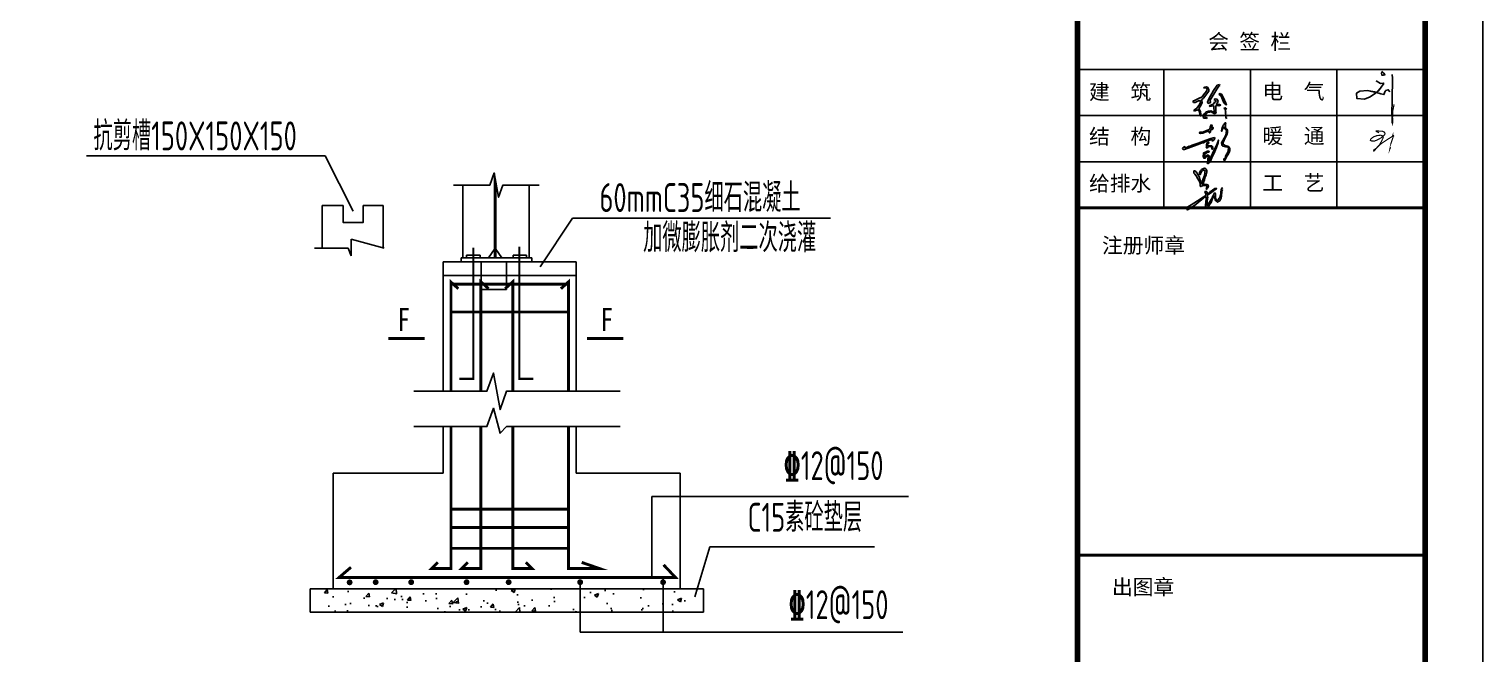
# Model space of a CAD drawing. Extents: x 32461 to 372567, y -698896 to 182569.
# Drawn here: x 243790 to 250075, y -8613 to -5912 of the extents above; entities that cross this region are included whole.
import ezdxf
from ezdxf.enums import TextEntityAlignment as Align

# ---------------------------------------------------------------- set-up
doc = ezdxf.new("R2010")
doc.units = 0
doc.header["$LTSCALE"] = 1000
doc.header["$MEASUREMENT"] = 0
doc.linetypes.add('2', pattern=[5, 1.5, -1, 1.5, -1])
doc.linetypes.add('30', pattern=[0])
doc.layers.get('0').update_dxf_attribs({"linetype": 'CONTINUOUS'})
for name, color, linetype in [('10', 7, 'CONTINUOUS'), ('2', 253, 'CONTINUOUS'), ('AXIS', 3, 'CONTINUOUS'), ('DIM_SYMB', 3, 'CONTINUOUS'), ('killer_tk3.0000', 1, 'CONTINUOUS'), ('PUB_DIM', 3, 'CONTINUOUS'), ('PUB_HATCH', 8, 'CONTINUOUS'), ('PUB_TEXT', 7, 'CONTINUOUS'), ('PUB_TITLE', 4, 'CONTINUOUS'), ('REIN', 1, 'CONTINUOUS'), ('S_BEAMDIMMASS', 2, 'CONTINUOUS'), ('图框', 4, 'CONTINUOUS'), ('基础', 2, 'CONTINUOUS')]:
    doc.layers.add(name, color=color, linetype=linetype)
doc.layers.add('柱构件', color=7, linetype='CONTINUOUS', lineweight=25, true_color=0xffff94)
doc.styles.add('-楷体_GB2312', font='', dxfattribs={"width": 0.8})
doc.styles.add('STYLE-黑体', font='simhei.ttf')
doc.styles.add('TSSD_REIN', font='atssdeng.shx', dxfattribs={"width": 0.7, "bigfont": 'atssdchn.shx'})
doc.styles.add('黑体', font='simhei.ttf', dxfattribs={"width": 0.6, "height": 4.3})
doc.styles.get('-楷体_GB2312').set_extended_font_data('SimSun')

# ---------------------------------------------------------------- blocks, each defined once
blk = doc.blocks.new('新块FSGSF')
h = blk.add_hatch(color=256)
h.paths.add_polyline_path([(128530, 83065), (128568, 83094), (128626, 83167), (128657, 83211), (128657, 83244), (128638, 83283), (128619, 83287), (128591, 83284), (128570, 83273), (128611, 83264), (128630, 83245), (128618, 83215), (128569, 83148), (128546, 83118), (128495, 83090), (128425, 83056), (128384, 83040), (128395, 83020), (128423, 83020), (128478, 83047), (128514, 83047), (128524, 83034), (128496, 82981), (128453, 82922), (128398, 82887), (128411, 82869), (128466, 82888), (128493, 82876), (128506, 82817), (128512, 82784), (128528, 82788), (128522, 82807), (128517, 82863), (128498, 82893), (128484, 82907), (128529, 82976), (128542, 83015), (128540, 83052)])
h.paths.add_polyline_path([(128659, 83079), (128638, 83023), (128640, 82998), (128677, 83013), (128695, 83020), (128685, 83043), (128685, 83055), (128795, 83246), (128834, 83297), (128849, 83314), (128843, 83331), (128801, 83316), (128741, 83223)])
h.paths.add_polyline_path([(128917, 83009), (128966, 82974), (128954, 83007), (128929, 83055), (128904, 83121), (128881, 83161), (128853, 83172), (128835, 83163), (128871, 83124)])
h.paths.add_polyline_path([(128799, 82968), (128830, 82962), (128868, 82974), (128842, 82984), (128789, 82986), (128811, 83011), (128820, 83042), (128806, 83074), (128771, 83083), (128750, 83072), (128761, 83053), (128777, 83057), (128788, 83036), (128776, 83025), (128760, 83028), (128750, 83012), (128746, 83001), (128733, 82987), (128676, 82965), (128665, 82959), (128675, 82948), (128733, 82959), (128748, 82956), (128747, 82934), (128750, 82856), (128750, 82840), (128731, 82858), (128694, 82873), (128652, 82868), (128613, 82854), (128581, 82824), (128558, 82792), (128559, 82769), (128569, 82744), (128582, 82744), (128622, 82738), (128633, 82759), (128607, 82759), (128587, 82767), (128597, 82798), (128620, 82831), (128650, 82849), (128674, 82853), (128698, 82854), (128730, 82836), (128757, 82820), (128784, 82831), (128782, 82853), (128778, 82923), (128781, 82959)])
h.paths.add_polyline_path([(128946, 82854), (128955, 82762), (128967, 82737), (128983, 82746), (128983, 82777), (128976, 82842), (128968, 82902), (128941, 82923), (128918, 82920), (128942, 82903)])
for p, q in [((128618, 83215), (128569, 83148)), ((128591, 83284), (128570, 83273)), ((128570, 83273), (128611, 83264)), ((128619, 83287), (128591, 83284)), ((128611, 83264), (128630, 83245)), ((128630, 83245), (128618, 83215)), ((128638, 83283), (128619, 83287)), ((128657, 83244), (128638, 83283)), ((128657, 83211), (128657, 83244)), ((128741, 83223), (128659, 83079)), ((128685, 83055), (128795, 83246)), ((128801, 83316), (128741, 83223)), ((128795, 83246), (128834, 83297)), ((128843, 83331), (128801, 83316)), ((128834, 83297), (128849, 83314)), ((128849, 83314), (128843, 83331)), ((128425, 83056), (128384, 83040)), ((128384, 83040), (128395, 83020)), ((128395, 83020), (128423, 83020)), ((128423, 83020), (128478, 83047)), ((128495, 83090), (128425, 83056)), ((128496, 82981), (128453, 82922)), ((128478, 83047), (128514, 83047)), ((128484, 82907), (128529, 82976)), ((128546, 83118), (128495, 83090)), ((128524, 83034), (128496, 82981)), ((128514, 83047), (128524, 83034)), ((128529, 82976), (128542, 83015)), ((128530, 83065), (128568, 83094)), ((128540, 83052), (128530, 83065)), ((128542, 83015), (128540, 83052)), ((128569, 83148), (128546, 83118)), ((128568, 83094), (128626, 83167)), ((128626, 83167), (128657, 83211)), ((128659, 83079), (128638, 83023)), ((128638, 83023), (128640, 82998)), ((128640, 82998), (128677, 83013)), ((128676, 82965), (128665, 82959)), ((128733, 82987), (128676, 82965)), ((128677, 83013), (128695, 83020)), ((128685, 83043), (128685, 83055)), ((128695, 83020), (128685, 83043)), ((128746, 83001), (128733, 82987)), ((128750, 83012), (128746, 83001)), ((128771, 83083), (128750, 83072)), ((128750, 83072), (128761, 83053)), ((128760, 83028), (128750, 83012)), ((128776, 83025), (128760, 83028)), ((128761, 83053), (128777, 83057)), ((128806, 83074), (128771, 83083)), ((128788, 83036), (128776, 83025)), ((128777, 83057), (128788, 83036)), ((128777, 83057), (128777, 83057)), ((128781, 82959), (128799, 82968)), ((128789, 82986), (128811, 83011)), ((128842, 82984), (128789, 82986)), ((128799, 82968), (128830, 82962)), ((128820, 83042), (128806, 83074)), ((128811, 83011), (128820, 83042)), ((128830, 82962), (128868, 82974)), ((128853, 83172), (128835, 83163)), ((128835, 83163), (128871, 83124)), ((128868, 82974), (128842, 82984)), ((128881, 83161), (128853, 83172)), ((128871, 83124), (128917, 83009)), ((128904, 83121), (128881, 83161)), ((128929, 83055), (128904, 83121)), ((128917, 83009), (128966, 82974)), ((128954, 83007), (128929, 83055)), ((128966, 82974), (128954, 83007)), ((128453, 82922), (128398, 82887)), ((128398, 82887), (128411, 82869)), ((128411, 82869), (128466, 82888)), ((128466, 82888), (128493, 82876)), ((128498, 82893), (128484, 82907)), ((128493, 82876), (128506, 82817)), ((128517, 82863), (128498, 82893)), ((128506, 82817), (128512, 82784)), ((128512, 82784), (128528, 82788)), ((128522, 82807), (128517, 82863)), ((128528, 82788), (128522, 82807)), ((128581, 82824), (128558, 82792)), ((128558, 82792), (128559, 82769)), ((128559, 82769), (128569, 82744)), ((128569, 82744), (128582, 82744)), ((128613, 82854), (128581, 82824)), ((128582, 82744), (128622, 82738)), ((128587, 82767), (128597, 82798)), ((128607, 82759), (128587, 82767)), ((128597, 82798), (128620, 82831)), ((128633, 82759), (128607, 82759)), ((128652, 82868), (128613, 82854)), ((128620, 82831), (128650, 82849)), ((128622, 82738), (128633, 82759)), ((128650, 82849), (128674, 82853)), ((128694, 82873), (128652, 82868)), ((128665, 82959), (128675, 82948)), ((128674, 82853), (128698, 82854)), ((128675, 82948), (128733, 82959)), ((128675, 82948), (128675, 82948)), ((128731, 82858), (128694, 82873)), ((128698, 82854), (128730, 82836)), ((128730, 82836), (128757, 82820)), ((128750, 82840), (128731, 82858)), ((128733, 82959), (128748, 82956)), ((128748, 82956), (128747, 82934)), ((128747, 82934), (128750, 82856)), ((128750, 82856), (128750, 82840)), ((128757, 82820), (128784, 82831)), ((128778, 82923), (128781, 82959)), ((128782, 82853), (128778, 82923)), ((128784, 82831), (128782, 82853)), ((128941, 82923), (128918, 82920)), ((128918, 82920), (128942, 82903)), ((128968, 82902), (128941, 82923)), ((128942, 82903), (128946, 82854)), ((128946, 82854), (128955, 82762)), ((128955, 82762), (128967, 82737))]:
    blk.add_line(p, q)
blk = doc.blocks.new('新块FDGHDGDG')
at = {"layer": '10'}
h = blk.add_hatch(color=256, dxfattribs=at)
h.paths.add_polyline_path([(122706, 81894), (122752, 81911), (122833, 81940), (122874, 81958), (122925, 81971), (122953, 81987), (122988, 81998), (123009, 82006), (123047, 82020), (123065, 82027), (123076, 82029), (123077, 82018), (123073, 82007), (123082, 82004), (123088, 82006), (123103, 82017), (123112, 82029), (123122, 82046), (123114, 82061), (123095, 82058), (123053, 82043), (122974, 82017), (122879, 81982), (122819, 81959), (122730, 81926), (122679, 81907), (122672, 81909), (122647, 81895), (122630, 81891), (122627, 81888), (122606, 81888), (122605, 81897), (122601, 81903), (122590, 81900), (122585, 81895), (122567, 81881), (122564, 81873), (122567, 81862), (122577, 81855), (122600, 81855), (122663, 81876)])
h.paths.add_polyline_path([(123050, 82189), (123058, 82193), (123070, 82197), (123078, 82202), (123085, 82207), (123087, 82213), (123092, 82218), (123093, 82231), (123086, 82241), (123079, 82237), (123072, 82229), (123064, 82224), (123060, 82233), (123064, 82238), (123068, 82246), (123073, 82255), (123075, 82262), (123075, 82270), (123073, 82275), (123061, 82276), (123053, 82275), (123051, 82271), (123048, 82264), (123045, 82257), (123044, 82246), (123043, 82237), (123039, 82223), (123037, 82214), (123031, 82206), (123023, 82203), (123010, 82194), (122981, 82181), (122956, 82172), (122940, 82165), (122924, 82159), (122898, 82153), (122869, 82151), (122857, 82146), (122859, 82134), (122877, 82132), (122914, 82138), (122943, 82148), (122973, 82157), (122991, 82167), (123009, 82173), (123017, 82177), (123021, 82173), (123020, 82164), (123022, 82153), (123027, 82144), (123033, 82143), (123041, 82146), (123045, 82153), (123045, 82168), (123045, 82180)])
h.paths.add_polyline_path([(122999, 81913), (122998, 81926), (122998, 81943), (123005, 81954), (123019, 81967), (123017, 81977), (123000, 81979), (122989, 81970), (122982, 81951), (122978, 81934), (122979, 81909), (122977, 81896), (122975, 81885), (122983, 81880), (122992, 81880), (123004, 81890), (123013, 81899), (123028, 81903), (123050, 81904), (123058, 81901), (123067, 81896), (123071, 81884), (123068, 81872), (123071, 81860), (123077, 81859), (123085, 81864), (123089, 81885), (123084, 81908), (123069, 81917), (123044, 81917), (123013, 81915)], flags=17)
h.paths.add_polyline_path([(122989, 81804), (122998, 81807), (123021, 81810), (123022, 81822), (123012, 81825), (122994, 81825), (122986, 81822), (122973, 81815), (122961, 81812), (122958, 81802), (122962, 81789), (122968, 81783), (122977, 81784), (122980, 81791)], flags=17)
h.paths.add_polyline_path([(122943, 81740), (122949, 81757), (122949, 81781), (122947, 81797), (122934, 81800), (122927, 81793), (122925, 81774), (122920, 81752), (122920, 81731), (122927, 81710), (122932, 81703), (122950, 81704), (122962, 81710), (122972, 81724), (122982, 81730), (122990, 81736), (122999, 81744), (123009, 81734), (123008, 81710), (123001, 81695), (123000, 81667), (122994, 81642), (122990, 81626), (122995, 81612), (123008, 81611), (123023, 81624), (123047, 81653), (123072, 81709), (123105, 81781), (123151, 81888), (123179, 81971), (123184, 82016), (123162, 81952), (123126, 81875), (123101, 81826), (123067, 81745), (123049, 81715), (123027, 81670), (123014, 81648), (123015, 81668), (123020, 81698), (123026, 81719), (123024, 81735), (123016, 81752), (123006, 81759), (122994, 81757), (122976, 81746), (122968, 81734), (122956, 81719), (122945, 81722)])
for points in [[(123272, 81938), (123264, 81953), (123269, 81972), (123279, 81999), (123292, 82033), (123309, 82059), (123336, 82120), (123340, 82144), (123341, 82164), (123340, 82186), (123332, 82208), (123313, 82224), (123309, 82235), (123307, 82257), (123306, 82273), (123307, 82286), (123312, 82312), (123305, 82313), (123293, 82311), (123278, 82282), (123263, 82266), (123252, 82243), (123244, 82208), (123236, 82185), (123236, 82173), (123242, 82166), (123244, 82176), (123254, 82203), (123261, 82220), (123271, 82240), (123277, 82243), (123284, 82237), (123298, 82213), (123307, 82200), (123321, 82189), (123325, 82163), (123318, 82148), (123313, 82101), (123282, 82049), (123262, 82010), (123240, 81969), (123244, 81933), (123249, 81924), (123260, 81911), (123308, 81902), (123337, 81900), (123351, 81890), (123357, 81874), (123355, 81835), (123346, 81811), (123339, 81795), (123327, 81779), (123305, 81738), (123300, 81706), (123277, 81688), (123280, 81672), (123287, 81662), (123294, 81662), (123302, 81677), (123320, 81715), (123337, 81742), (123360, 81776), (123373, 81799), (123380, 81837), (123380, 81871), (123363, 81902), (123349, 81911), (123319, 81919), (123303, 81921), (123282, 81932)], [(122881, 81289), (122877, 81317), (122863, 81338), (122857, 81370), (122844, 81396), (122831, 81421), (122818, 81444), (122792, 81473), (122776, 81483), (122760, 81483), (122760, 81469), (122760, 81445), (122777, 81429), (122799, 81396), (122829, 81349), (122844, 81316), (122861, 81286), (122868, 81246), (122868, 81232), (122867, 81222), (122875, 81215), (122884, 81215), (122899, 81224), (122915, 81226), (122940, 81230), (122956, 81233), (122977, 81228), (122985, 81219), (122977, 81177), (122973, 81165), (122994, 81180), (122998, 81195), (123008, 81199), (123013, 81222), (123003, 81242), (122982, 81249), (122944, 81255), (122913, 81245), (122906, 81251), (122923, 81274), (122942, 81327), (122958, 81377), (122971, 81416), (122985, 81462), (122985, 81492), (122974, 81512), (122960, 81523), (122946, 81530), (122926, 81526), (122912, 81520), (122894, 81507), (122884, 81495), (122876, 81485), (122864, 81466), (122858, 81451), (122859, 81435), (122859, 81425), (122873, 81420), (122879, 81453), (122892, 81470), (122913, 81488), (122927, 81495), (122937, 81495), (122943, 81495), (122950, 81490), (122953, 81478), (122949, 81464), (122949, 81441), (122938, 81392), (122916, 81327), (122904, 81291), (122890, 81262), (122885, 81265)], [(123254, 81161), (123260, 81192), (123246, 81186), (123234, 81158), (123225, 81123), (123224, 81096), (123218, 81062), (123207, 81026), (123197, 81011), (123182, 80984), (123169, 80973), (123159, 80978), (123151, 80983), (123140, 81001), (123136, 81021), (123131, 81033), (123131, 81066), (123134, 81089), (123130, 81100), (123115, 81101), (123105, 81091), (123100, 81065), (123082, 81039), (123074, 81019), (123050, 80972), (123040, 80960), (123026, 80937), (123009, 80901), (123004, 80893), (122997, 80887), (122990, 80885), (122985, 80887), (122987, 80914), (122987, 80934), (122989, 80960), (122996, 81002), (122999, 81024), (122998, 81044), (122990, 81054), (123000, 81064), (123015, 81073), (123048, 81100), (123072, 81116), (123094, 81133), (123110, 81145), (123124, 81157), (123143, 81170), (123152, 81174), (123154, 81181), (123146, 81182), (123137, 81182), (123125, 81178), (123104, 81165), (123081, 81150), (123058, 81136), (123042, 81125), (123031, 81116), (123010, 81097), (122991, 81078), (122992, 81086), (122992, 81097), (122988, 81116), (122981, 81125), (122976, 81133), (122964, 81128), (122952, 81126), (122954, 81109), (122961, 81099), (122966, 81084), (122965, 81061), (122957, 81058), (122936, 81041), (122922, 81031), (122893, 81015), (122823, 80969), (122759, 80925), (122683, 80878), (122656, 80864), (122634, 80838), (122641, 80817), (122650, 80812), (122673, 80823), (122695, 80838), (122728, 80863), (122769, 80888), (122795, 80903), (122840, 80941), (122893, 80983), (122931, 81016), (122945, 81027), (122965, 81027), (122976, 81027), (122974, 81006), (122971, 80979), (122969, 80963), (122964, 80932), (122962, 80907), (122961, 80868), (122973, 80853), (122990, 80852), (123015, 80865), (123024, 80886), (123038, 80910), (123058, 80940), (123074, 80989), (123092, 81025), (123115, 81044), (123122, 81014), (123129, 80981), (123142, 80966), (123155, 80952), (123169, 80943), (123187, 80954), (123206, 80969), (123218, 80990), (123232, 81014), (123237, 81050), (123244, 81120), (123244, 81135)]]:
    blk.add_hatch(color=256, dxfattribs=at).paths.add_polyline_path(points)
for p, q in [((125910, 83042), (125987, 82995)), ((125987, 82995), (126035, 83003)), ((126045, 82995), (126001, 82933)), ((126006, 83172), (126018, 83195)), ((126011, 83141), (126006, 83172)), ((126037, 83136), (126011, 83141)), ((126012, 83207), (126046, 83175)), ((126035, 83003), (126045, 82995)), ((126062, 83145), (126037, 83136)), ((126046, 83175), (126062, 83145)), ((126191, 83153), (126197, 83086)), ((126197, 83086), (126192, 82949)), ((125572, 82826), (125632, 82865)), ((125578, 82734), (125572, 82826)), ((125713, 82722), (125578, 82734)), ((125632, 82865), (125764, 82871)), ((125809, 82764), (125713, 82722)), ((125764, 82871), (125886, 82853)), ((125901, 82827), (125809, 82764)), ((125886, 82853), (125991, 82818)), ((125950, 82869), (125901, 82827)), ((126001, 82933), (125950, 82869)), ((125991, 82818), (126047, 82804)), ((126047, 82804), (126068, 82860)), ((126068, 82860), (126078, 82874)), ((126078, 82874), (126120, 82888)), ((126120, 82888), (126147, 82849)), ((126190, 82852), (126187, 82619)), ((126192, 82949), (126190, 82852)), ((126187, 82619), (126184, 82560)), ((126184, 82560), (126184, 82475)), ((126184, 82475), (126192, 82371)), ((126187, 82447), (126193, 82516)), ((126187, 82328), (126187, 82447)), ((126192, 82311), (126187, 82328)), ((126192, 82371), (126192, 82311))]:
    blk.add_line(p, q, dxfattribs=at)
at = {"layer": '10', "const_width": 20}
for points in [[(125910, 83042), (125987, 82995), (126035, 83003), (126042, 82990), (125919, 82842), (125809, 82764), (125713, 82722), (125578, 82734), (125572, 82826), (125632, 82865), (125764, 82871), (126047, 82804), (126073, 82867), (126120, 82888), (126147, 82849)], [(126062, 83145), (126037, 83136), (126011, 83141), (126006, 83172), (126026, 83194), (126051, 83166), (126062, 83145)], [(126191, 83153), (126197, 83086), (126193, 82984), (126188, 82706), (126187, 82328), (126192, 82311), (126201, 82529), (126222, 82633)], [(125962, 82144), (125916, 82164), (125916, 82174), (125941, 82173), (126019, 82170), (126056, 82152), (126066, 82123), (126044, 82092), (125993, 82053), (125926, 82016), (125879, 81999), (125834, 82000), (125811, 82013), (125821, 82037), (125865, 82072), (125923, 82093), (125988, 82101), (126025, 82090), (126035, 82068), (126027, 82043), (126003, 81994), (125973, 81939), (125924, 81887), (125889, 81841), (125873, 81827), (125867, 81844), (125924, 81882), (125985, 81945), (126113, 82031), (126212, 82092), (126215, 82086), (126203, 82070), (126194, 82084), (126200, 82101), (126202, 82059), (126168, 81957), (126150, 81864), (126163, 81895)]]:
    blk.add_lwpolyline(points, dxfattribs=at)
at = {"layer": '10'}
for points in [[(122924, 82159), (122898, 82153), (122869, 82151), (122857, 82146), (122859, 82134), (122877, 82132), (122914, 82138), (122943, 82148), (122973, 82157), (122991, 82167), (123009, 82173), (123017, 82177), (123017, 82177), (123021, 82173), (123020, 82164), (123022, 82153), (123027, 82144), (123033, 82143), (123041, 82146), (123045, 82153), (123045, 82168), (123045, 82180), (123050, 82189), (123058, 82193), (123070, 82197), (123078, 82202), (123085, 82207), (123087, 82213), (123092, 82218), (123093, 82231), (123086, 82241), (123079, 82237), (123072, 82229), (123064, 82224), (123064, 82224), (123064, 82224), (123060, 82233), (123064, 82238), (123068, 82246), (123073, 82255), (123075, 82262), (123075, 82270), (123073, 82275), (123061, 82276), (123053, 82275), (123051, 82271), (123048, 82264), (123045, 82257), (123044, 82246), (123043, 82237), (123039, 82223), (123037, 82214), (123031, 82206), (123023, 82203), (123010, 82194), (122981, 82181), (122956, 82172), (122940, 82165), (122924, 82159)], [(123271, 82240), (123261, 82220), (123254, 82203), (123244, 82176), (123242, 82166), (123236, 82173), (123236, 82185), (123244, 82208), (123252, 82243), (123263, 82266), (123278, 82282), (123293, 82311), (123305, 82313), (123312, 82312), (123307, 82286), (123306, 82273), (123307, 82257), (123309, 82235), (123313, 82224), (123332, 82208), (123340, 82186), (123341, 82164), (123340, 82144), (123336, 82120), (123309, 82059), (123292, 82033), (123279, 81999), (123269, 81972), (123264, 81953), (123272, 81938), (123282, 81932), (123303, 81921), (123319, 81919), (123349, 81911), (123363, 81902), (123380, 81871), (123380, 81837), (123373, 81799), (123360, 81776), (123337, 81742), (123320, 81715), (123302, 81677), (123294, 81662), (123287, 81662), (123280, 81672), (123277, 81688), (123300, 81706), (123305, 81738), (123327, 81779), (123339, 81795), (123346, 81811), (123355, 81835), (123357, 81874), (123351, 81890), (123337, 81900), (123308, 81902), (123260, 81911), (123249, 81924), (123244, 81933), (123240, 81969), (123262, 82010), (123282, 82049), (123313, 82101), (123318, 82148), (123325, 82163), (123321, 82189), (123307, 82200), (123298, 82213), (123284, 82237), (123277, 82243), (123271, 82240)], [(122672, 81909), (122647, 81895), (122630, 81891), (122627, 81888), (122606, 81888), (122605, 81897), (122601, 81903), (122590, 81900), (122585, 81895), (122567, 81881), (122564, 81873), (122567, 81862), (122577, 81855), (122600, 81855), (122663, 81876), (122706, 81894), (122752, 81911), (122833, 81940), (122874, 81958), (122925, 81971), (122953, 81987), (122988, 81998), (123009, 82006), (123047, 82020), (123065, 82027), (123076, 82029), (123077, 82018), (123073, 82007), (123082, 82004), (123088, 82006), (123103, 82017), (123112, 82029), (123122, 82046), (123114, 82061), (123095, 82058), (123053, 82043), (122974, 82017), (122879, 81982), (122819, 81959), (122730, 81926), (122679, 81907), (122672, 81909)], [(122920, 81731), (122920, 81752), (122925, 81774), (122927, 81793), (122934, 81800), (122947, 81797), (122949, 81781), (122949, 81757), (122943, 81740), (122945, 81722), (122956, 81719), (122968, 81734), (122976, 81746), (122994, 81757), (123006, 81759), (123016, 81752), (123024, 81735), (123026, 81719), (123020, 81698), (123015, 81668), (123014, 81648), (123027, 81670), (123049, 81715), (123067, 81745), (123101, 81826), (123126, 81875), (123162, 81952), (123184, 82016), (123179, 81971), (123151, 81888), (123105, 81781), (123072, 81709), (123047, 81653), (123023, 81624), (123008, 81611), (122995, 81612), (122990, 81626), (122994, 81642), (123000, 81667), (123001, 81695), (123008, 81710), (123008, 81710), (123009, 81734), (122999, 81744), (122990, 81736), (122982, 81730), (122972, 81724), (122962, 81710), (122950, 81704), (122932, 81703), (122927, 81710), (122920, 81731)], [(122998, 81926), (122998, 81943), (123005, 81954), (123019, 81967), (123017, 81977), (123000, 81979), (122989, 81970), (122982, 81951), (122978, 81934), (122979, 81909), (122977, 81896), (122975, 81885), (122983, 81880), (122992, 81880), (123004, 81890), (123013, 81899), (123028, 81903), (123050, 81904), (123058, 81901), (123067, 81896), (123071, 81884), (123068, 81872), (123071, 81860), (123077, 81859), (123085, 81864), (123089, 81885), (123084, 81908), (123069, 81917), (123044, 81917), (123013, 81915), (122999, 81913), (122998, 81926)], [(122873, 81420), (122879, 81453), (122892, 81470), (122913, 81488), (122927, 81495), (122937, 81495), (122943, 81495), (122950, 81490), (122953, 81478), (122949, 81464), (122949, 81441), (122938, 81392), (122916, 81327), (122904, 81291), (122890, 81262), (122885, 81265), (122881, 81289), (122877, 81317), (122863, 81338), (122857, 81370), (122844, 81396), (122831, 81421), (122818, 81444), (122792, 81473), (122776, 81483), (122760, 81483), (122760, 81469), (122760, 81445), (122777, 81429), (122799, 81396), (122829, 81349), (122844, 81316), (122861, 81286), (122868, 81246), (122868, 81232), (122867, 81222), (122875, 81215), (122884, 81215), (122899, 81224), (122915, 81226), (122940, 81230), (122956, 81233), (122977, 81228), (122985, 81219), (122977, 81177), (122973, 81165), (122994, 81180), (122998, 81195), (123008, 81199), (123013, 81222), (123003, 81242), (122982, 81249), (122944, 81255), (122913, 81245), (122906, 81251), (122923, 81274), (122942, 81327), (122958, 81377), (122971, 81416), (122985, 81462), (122985, 81492), (122974, 81512), (122960, 81523), (122946, 81530), (122926, 81526), (122912, 81520), (122894, 81507), (122884, 81495), (122876, 81485), (122864, 81466), (122858, 81451), (122859, 81435), (122859, 81425), (122873, 81420), (122873, 81420)]]:
    blk.add_lwpolyline(points, close=True, dxfattribs=at)
for points in [[(122989, 81804), (122980, 81791), (122977, 81784), (122968, 81783), (122962, 81789), (122958, 81802), (122961, 81812), (122973, 81815), (122986, 81822), (122994, 81825), (123012, 81825), (123022, 81822), (123021, 81810), (122998, 81807), (122989, 81804), (122989, 81804)], [(123254, 81161), (123244, 81135), (123244, 81120), (123237, 81050), (123232, 81014), (123218, 80990), (123206, 80969), (123187, 80954), (123169, 80943), (123155, 80952), (123142, 80966), (123129, 80981), (123122, 81014), (123115, 81044), (123092, 81025), (123074, 80989), (123058, 80940), (123038, 80910), (123024, 80886), (123015, 80865), (122990, 80852), (122973, 80853), (122961, 80868), (122962, 80907), (122964, 80932), (122969, 80963), (122971, 80979), (122974, 81006), (122976, 81027), (122965, 81027), (122945, 81027), (122931, 81016), (122893, 80983), (122840, 80941), (122795, 80903), (122769, 80888), (122728, 80863), (122695, 80838), (122673, 80823), (122650, 80812), (122641, 80817), (122634, 80838), (122656, 80864), (122683, 80878), (122759, 80925), (122823, 80969), (122893, 81015), (122922, 81031), (122936, 81041), (122957, 81058), (122965, 81061), (122966, 81084), (122961, 81099), (122954, 81109), (122952, 81126), (122964, 81128), (122976, 81133), (122981, 81125), (122988, 81116), (122992, 81097), (122992, 81086), (122991, 81078), (123010, 81097), (123031, 81116), (123042, 81125), (123058, 81136), (123081, 81150), (123104, 81165), (123125, 81178), (123137, 81182), (123146, 81182), (123154, 81181), (123152, 81174), (123143, 81170), (123124, 81157), (123110, 81145), (123094, 81133), (123072, 81116), (123048, 81100), (123015, 81073), (123000, 81064), (122990, 81054), (122998, 81044), (122999, 81024), (122996, 81002), (122989, 80960), (122987, 80934), (122987, 80914), (122985, 80887), (122990, 80885), (122997, 80887), (123004, 80893), (123009, 80901), (123026, 80937), (123040, 80960), (123050, 80972), (123074, 81019), (123082, 81039), (123100, 81065), (123105, 81091), (123115, 81101), (123130, 81100), (123134, 81089), (123131, 81066), (123131, 81033), (123136, 81021), (123140, 81001), (123151, 80983), (123159, 80978), (123169, 80973), (123182, 80984), (123197, 81011), (123207, 81026), (123218, 81062), (123224, 81096), (123225, 81123), (123234, 81158), (123246, 81186), (123260, 81192)]]:
    blk.add_lwpolyline(points, dxfattribs=at)
blk.add_blockref('新块FSGSF', (-5641, -351), dxfattribs=at)

msp = doc.modelspace()

# ---------------------------------------------------------------- hatches: boundary and pattern name
at = {"layer": 'PUB_HATCH'}
h = msp.add_hatch(dxfattribs=at)
h.set_pattern_fill('混凝土', color=256, scale=25, style=0)
h.set_pattern_definition([(50, (-175069.83, 11202.48), (179.315046, -15.688034), [18.75, -206.25]), (355, (-175069.83, 11202.48), (-34.68783, 188.04803), [15, -165]), (100.4514, (-175054.88, 11201.17), (144.627345, 172.359886), [15.93505, -175.28553]), (46.1842, (-175069.83, 11252.48), (266.81026, -41.37975), [28.125, -309.375]), (96.6356, (-175047.6, 11249.03), (233.66568, 243.52947), [23.90257, -262.92825]), (351.1842, (-175069.83, 11252.48), (233.66549, 243.52965), [22.5, -247.5]), (21, (-175044.83, 11239.98), (149.226763, -100.654723), [18.75, -206.25]), (326, (-175044.83, 11239.98), (60.82883, 181.28751), [15, -165]), (71.4514, (-175032.39, 11231.6), (210.05566, 80.632624), [15.93505, -175.28553]), (37.5, (-175069.825, 11202.48), (3.039964, 83.223463), [0, -163, 0, -167.5, 0, -165.625]), (7.5, (-175069.825, 11202.48), (65.767384, 98.602928), [0, -95.5, 0, -159.25, 0, -63.125]), (327.5, (-175125.575, 11202.48), (133.455609, -5.638718), [0, -62.5, 0, -195, 0, -258.75]), (317.5, (-175150.58, 11202.48), (145.796542, 25.026246), [0, -81.25, 0, -129.5, 0, -183.75])])
h.paths.add_polyline_path([(245054.8, -8431.8), (245054.8, -8331.8), (246654.8, -8331.8), (246654.8, -8431.8)])

# ---------------------------------------------------------------- linework, layer by layer
for p, q in [((245148.5, -6674.5), (245057.7, -6674.5)), ((245057.7, -6859.2), (245057.7, -6674.5)), ((245320.6, -6674.5), (245233.7, -6674.5)), ((245320.6, -6859), (245320.6, -6674.5))]:
    msp.add_line(p, q)
msp.add_lwpolyline([(245148.5, -6674.5), (245148.5, -6748.5), (245233.7, -6748.5), (245233.7, -6674.5)])
at = {"layer": '2'}
for points in [[(245909.2, -6852.6, 8.75, 8.75, 0), (245909.2, -7423.9, 8.75, 8.75, 0), (245909.2, -6852.6, 8.75, 8.75, 0), (245909.2, -7423.9, 10, 10, 0), (245969.9, -7423.9, 0, 0, 0)], [(245710.9, -6856.3, 8.75, 8.75, 0), (245710.9, -7423.9, 8.75, 8.75, 0), (245710.9, -6856.3, 8.75, 8.75, 0), (245710.9, -7423.9, 10, 10, 0), (245650.1, -7423.9, 0, 0, 0)]]:
    msp.add_lwpolyline(points, format="xyseb", dxfattribs=at)
at = {"layer": 'AXIS'}
for p, q in [((245999, -6939.9), (246139.4, -6728.8)), ((246139.4, -6728.8), (247254.8, -6728.8)), ((246481.7, -7931.7), (247591.5, -7931.7)), ((246481.7, -8282.8), (246481.7, -7931.7)), ((246733.2, -8150.2), (246667.4, -8366)), ((247444.5, -8150.2), (246733.2, -8150.2)), ((246530.8, -8287.5), (246530.8, -8518.6)), ((246171.7, -8305.8), (246171.7, -8518.6)), ((246171.7, -8518.6), (247567.5, -8518.6))]:
    msp.add_line(p, q, dxfattribs=at)
msp.add_lwpolyline([(245191.5, -6698.6), (245069.6, -6459.3), (244037.7, -6459.3)], dxfattribs=at)
at = {"layer": 'AXIS', "const_width": 12.5}
for points in [[(245500.4, -7249.8), (245343.6, -7249.8)], [(246201.6, -7249.8), (246358.4, -7249.8)]]:
    msp.add_lwpolyline(points, dxfattribs=at)
at = {"layer": 'DIM_SYMB'}
for points in [[(245452.6, -7477.7), (245769.4, -7477.7), (245798.1, -7398.9), (245825.9, -7556.4), (245853.8, -7477.7), (246345.6, -7477.7)], [(245452.6, -7630), (245769.4, -7630), (245798.1, -7551.2), (245825.9, -7658.7), (245853.8, -7630), (246345.6, -7630)]]:
    msp.add_lwpolyline(points, dxfattribs=at)
at = {"layer": 'killer_tk3.0000', "color": 3, "linetype": '30', "ltscale": 0.02}
for p, q in [((245182.9, -6819.5), (245182.9, -6891.6)), ((245325.1, -6859), (245182.9, -6819.5)), ((245168.9, -6859.2), (245023.6, -6859.2)), ((245182.9, -6891.6), (245168.9, -6859.2)), ((246893.9, -6859), (246920.3, -6859))]:
    msp.add_line(p, q, dxfattribs=at)
at = {"layer": 'PUB_DIM'}
msp.add_line((245579.8, -6917.5), (246142.6, -6917.5), dxfattribs=at)
msp.add_lwpolyline([(245625, -6586.3), (245781.9, -6586.3), (245801, -6533.8), (245819.5, -6638.8), (245838.1, -6586.3), (245995, -6586.3)], dxfattribs=at)
msp.add_lwpolyline([(245743.7, -7037.5), (245853.7, -7037.5), (245853.7, -6917.5), (245743.7, -6917.5)], close=True, dxfattribs=at)
at = {"layer": 'PUB_TITLE'}
msp.add_lwpolyline([(231499.9, -12206.8), (250074.9, -12206.8), (250074.9, -1706.8), (231499.9, -1706.8)], close=True, dxfattribs=at)
at = {"layer": 'PUB_TITLE', "const_width": 25}
msp.add_lwpolyline([(232124.9, -11956.8), (249824.9, -11956.8), (249824.9, -1956.8), (232124.9, -1956.8)], close=True, dxfattribs=at)
at = {"layer": 'REIN', "const_width": 12.5}
for points in [[(245613.9, -7477.7), (245613.9, -7005.7), (245645.6, -7034.2)], [(245613.9, -7014.1), (246122.2, -7014.1)], [(245743.3, -7477.7), (245743.3, -7004.3), (245776.5, -7034.2)], [(245880.9, -7477.7), (245880.9, -7004.3), (245847.7, -7034.2)], [(246122.2, -7477.7), (246122.2, -7004.3), (246089, -7034.2)], [(245613.9, -7134.7), (246122.2, -7134.7)], [(245557.1, -8217.1), (245530.6, -8243.6), (245613.9, -8243.6), (245613.9, -7630)], [(245686.5, -8217.1), (245660, -8243.6), (245743.3, -8243.6), (245743.3, -7630)], [(245937.7, -8217.1), (245964.2, -8243.6), (245880.9, -8243.6), (245880.9, -7630)], [(246179, -8217.1), (246255.5, -8243.6), (246122.2, -8243.6), (246122.2, -7630)], [(245613.9, -7986.6), (246122.2, -7986.6)], [(245613.9, -8066.6), (246122.2, -8066.6)], [(245613.9, -8156.4), (246122.2, -8156.4)], [(246532.8, -8227.5), (246584.9, -8282.8), (245129.8, -8282.8), (245181.5, -8238.1)]]:
    msp.add_lwpolyline(points, dxfattribs=at)
for points in [[(245169.5, -8303.4, 1), (245182, -8303.4, 1)], [(245282, -8302.7, 1), (245294.5, -8302.7, 1)], [(245435.6, -8302.7, 1), (245448.1, -8302.7, 1)], [(245675, -8302.7, 1), (245687.5, -8302.7, 1)], [(245856.9, -8302.7, 1), (245869.4, -8302.7, 1)], [(246166.1, -8302.7, 1), (246178.6, -8302.7, 1)], [(246524.5, -8302.7, 1), (246537, -8302.7, 1)]]:
    msp.add_lwpolyline(points, format="xyb", close=True, dxfattribs=at)
at = {"layer": '图框', "color": 0}
for p, q in [((248322.6, -6086.9), (249824.9, -6086.9)), ((248322.6, -6286.1), (249824.9, -6286.1)), ((248322.6, -6485.3), (249824.9, -6485.3)), ((248322.6, -6684.5), (249824.9, -6684.5))]:
    msp.add_line(p, q, dxfattribs=at)
at = {"layer": '图框', "color": 4, "const_width": 24.6}
msp.add_lwpolyline([(248322.6, -1956.8), (249824.9, -1956.8), (249824.9, -11956.8), (248322.6, -11956.8)], close=True, dxfattribs=at)
at = {"layer": '图框', "color": 0, "const_width": 12.5}
msp.add_lwpolyline([(248322.6, -4144.7), (249824.9, -4144.7), (249824.9, -6684.5), (248322.6, -6684.5)], close=True, dxfattribs=at)
msp.add_lwpolyline([(248322.6, -4144.7), (249824.9, -4144.7), (249824.9, -6684.5), (248322.6, -6684.5)], close=True, dxfattribs=at)
at = {"layer": '图框', "color": 0}
for points in [[(248696.1, -6684.5), (248696.1, -6086.9)], [(249069.6, -6684.5), (249069.6, -6086.9)], [(249443.1, -6684.5), (249443.1, -6086.9)]]:
    msp.add_lwpolyline(points, dxfattribs=at)
for points, const_width in [([(248322.6, -6684.5), (249824.9, -6684.5)], 10.1), ([(248322.6, -8186.2), (249824.9, -8186.2)], 12.5)]:
    msp.add_lwpolyline(points, dxfattribs=dict(at, const_width=const_width))
at = {"layer": '基础'}
for p, q in [((245579.8, -7477.7), (245579.8, -6917.5)), ((245669.3, -6917.5), (246154.8, -6917.5)), ((246154.8, -7477.7), (246154.8, -6917.5)), ((245579.8, -6977.5), (246154.8, -6977.5)), ((245579.8, -7831.8), (245579.8, -7630)), ((246154.8, -7831.8), (246154.8, -7630)), ((245104.8, -7831.8), (245104.8, -8331.8)), ((245104.8, -7831.8), (245529.8, -7831.8)), ((245579.8, -7831.8), (245529.8, -7831.8)), ((246254.8, -7831.8), (246154.8, -7831.8)), ((246604.8, -7831.8), (246254.8, -7831.8)), ((246604.8, -8331.8), (246604.8, -7831.8)), ((245004.8, -8331.8), (245004.8, -8431.8)), ((245004.8, -8331.8), (246704.8, -8331.8)), ((246704.8, -8431.8), (246704.8, -8331.8)), ((245004.8, -8431.8), (246704.8, -8431.8))]:
    msp.add_line(p, q, dxfattribs=at)
at = {"layer": '柱构件'}
for p, q in [((245665.1, -6900.8), (245665.1, -6586.3)), ((245951.6, -6900.8), (245951.6, -6586.3)), ((245876.2, -6900.8), (245684.6, -6900.8))]:
    msp.add_line(p, q, dxfattribs=at)
at = {"layer": '柱构件', "color": 2, "linetype": '2'}
for p, q in [((245801.4, -6900.8), (245801.4, -6536.3)), ((245808.1, -6900.8), (245808.1, -6574.1))]:
    msp.add_line(p, q, dxfattribs=at)
at = {"layer": '柱构件', "color": 3}
for p, q in [((245963.2, -6900.8), (245658.6, -6900.8)), ((245658.6, -6917.5), (245658.6, -6900.8)), ((245739.4, -6889.1), (245681.1, -6889.1)), ((245681.1, -6889.1), (245681.1, -6900.8)), ((245739.4, -6900.8), (245739.4, -6889.1)), ((245882.4, -6889.1), (245882.4, -6900.8)), ((245940.7, -6889.1), (245882.4, -6889.1)), ((245940.7, -6900.8), (245940.7, -6889.1)), ((245963.2, -6917.5), (245963.2, -6900.8))]:
    msp.add_line(p, q, dxfattribs=at)
at = {"layer": '柱构件', "color": 3, "linetype": '2'}
for p, q in [((245776.4, -6900.8), (245801.4, -6863.3)), ((245799.8, -6863.3), (245809.8, -6863.3)), ((245833.1, -6900.8), (245808.1, -6863.3))]:
    msp.add_line(p, q, dxfattribs=at)

# ---------------------------------------------------------------- block references
at = {"xscale": 0.25, "yscale": 0.25, "zscale": 0.25}
msp.add_blockref('新块FDGHDGDG', (218135.4, -26895.9), dxfattribs=at)

# ---------------------------------------------------------------- texts
at = {"layer": 'PUB_TEXT', "style": '-楷体_GB2312', "width": 0.8}
for p in [(245382.4, -7217.4), (246260.5, -7217.4)]:
    msp.add_text('F', height=100, dxfattribs=at).set_placement(p)
at = {"layer": 'S_BEAMDIMMASS', "style": 'TSSD_REIN', "width": 0.7}
for s, p in [('抗剪槽150X150X150', (244068.4, -6436.2)), ('60mmC35细石混凝土', (246255.5, -6702.8)), ('加微膨胀剂二次浇灌', (246444.7, -6876.3))]:
    msp.add_text(s, height=125, dxfattribs=at).set_placement(p)
for s, p in [('%%13212@150', (247483.8, -7898.9)), ('C15素砼垫层', (247391.3, -8122.3)), ('%%13212@150', (247505.3, -8500))]:
    msp.add_text(s, height=125, dxfattribs=at).set_placement(p, align=Align.BOTTOM_RIGHT)
at = {"layer": '图框', "color": 0, "style": 'STYLE-黑体'}
for s, p in [('会 签 栏', (248887.3, -5999.1)), ('建  筑', (248372.1, -6216.4)), ('电  气', (249121.4, -6214.2)), ('结  构', (248372.1, -6408.7)), ('暖  通', (249121.4, -6406.6)), ('工  艺', (249121.4, -6609.8)), ('给排水', (248372.1, -6611.9))]:
    msp.add_text(s, height=65.74, dxfattribs=at).set_placement(p)
at = {"layer": '图框', "color": 4, "style": '黑体'}
for s, p in [('注册师章', (248428.1, -6879.6)), ('出图章', (248471.4, -8356.3))]:
    msp.add_text(s, height=65.74, dxfattribs=at).set_placement(p)

doc.saveas('drawing.dxf')
